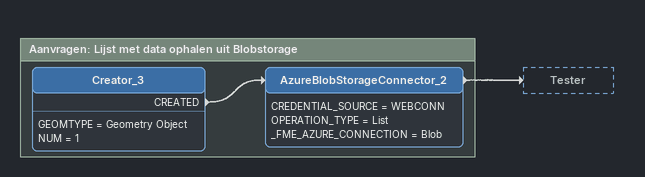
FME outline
Bookmark: Aanvragen: Lijst met data ophalen uit Blobstorage
Creator_3
    GEOMTYPE = Geometry Object
    NUM = 1
    CREATED -> AzureBlobStorageConnector_2
AzureBlobStorageConnector_2
    CREDENTIAL_SOURCE = WEBCONN
    OPERATION_TYPE = List
    _FME_AZURE_CONNECTION = Blob
    -> Tester
